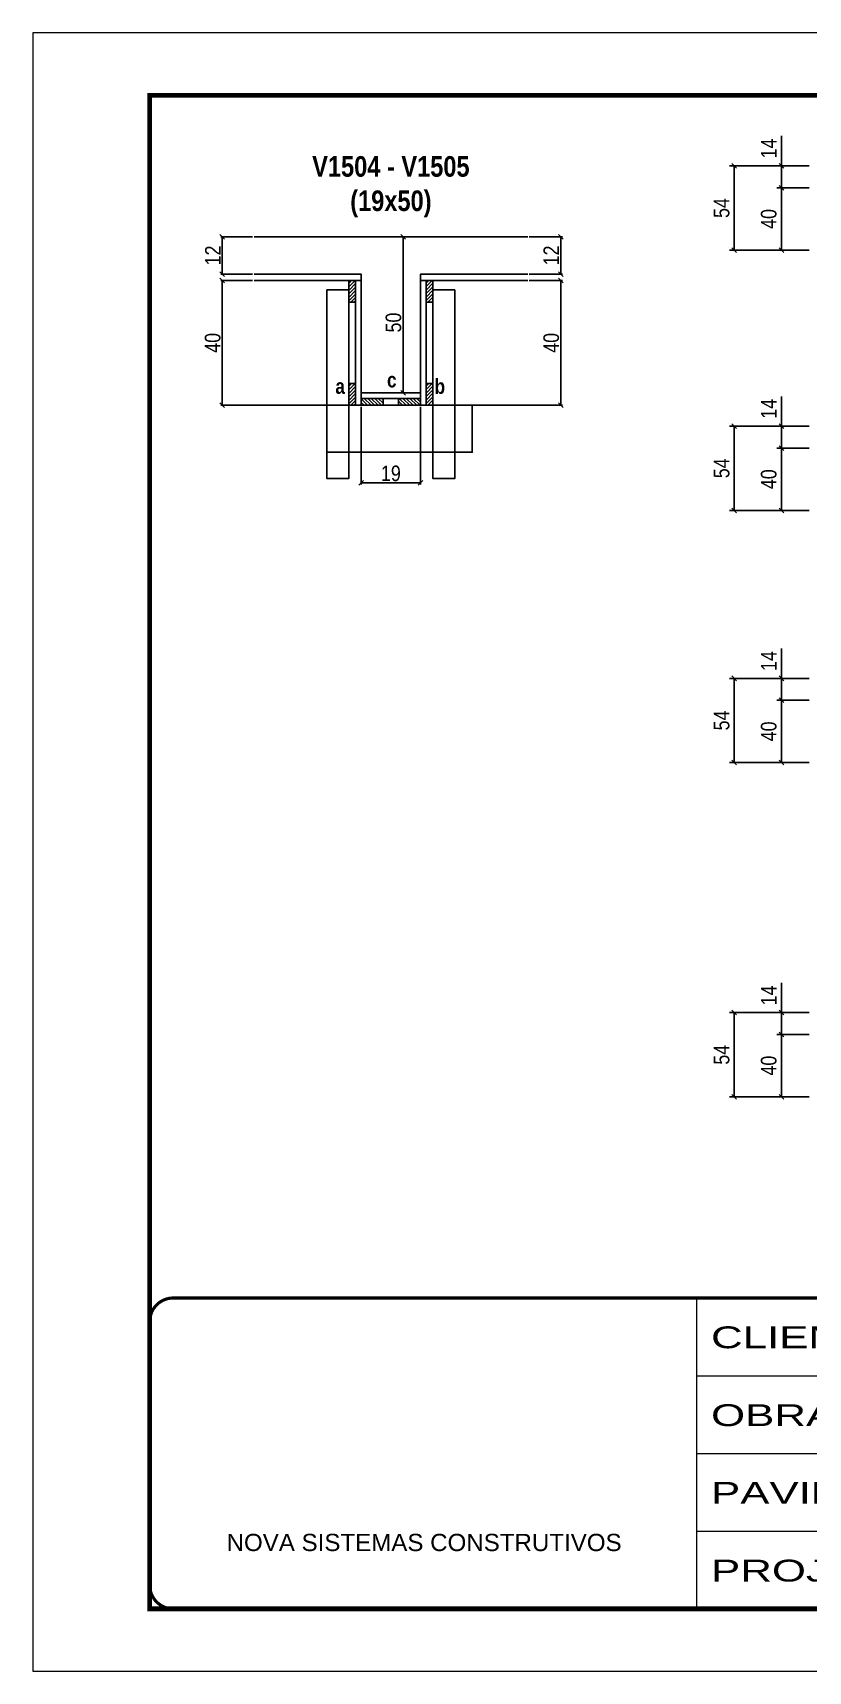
# Model space of a CAD drawing. Extents: x 3309 to 9563, y -2522 to 14608.
# Drawn here: x 3309 to 3806, y 11261 to 12311 of the extents above; entities that cross this region are included whole.
import ezdxf

# ---------------------------------------------------------------- set-up
doc = ezdxf.new("R2010")
doc.units = 0
doc.linetypes.add('CONTINUO', pattern=[0])
doc.linetypes.add('DASHED', pattern=[0.75, 0.5, -0.25])
for name, color, linetype, lineweight in [('CONCRETO', 251, 'Continuous', 25), ('Folhas', 255, 'Continuous', 9), ('SARRAFO DE PRESSAO', 251, 'DASHED', 9)]:
    doc.layers.add(name, color=color, linetype=linetype, lineweight=lineweight)
for name, color, linetype in [('COTA', 241, 'Continuous'), ('detalhes', 4, 'Continuous'), ('NOMENCLATURA', 7, 'Continuous'), ('Painéis', 200, 'Continuous'), ('SARR_2.2x7', 40, 'Continuous'), ('SARR_3.5x7', 81, 'Continuous')]:
    doc.layers.add(name, color=color, linetype=linetype)
doc.styles.add('ARIAL', font='arial.ttf')
doc.styles.add('COTA TECNICA', font='techl___.ttf', dxfattribs={"height": 10})
doc.styles.add('COTA TECNICA 2X', font='techl___.ttf', dxfattribs={"height": 10})
doc.styles.add('TECNICA', font='techb___.ttf', dxfattribs={"height": 10})
doc.styles.add('Tecnologia', font='')
doc.styles.get('Tecnologia').set_extended_font_data('Forgotten Futurist')
doc.dimstyles.new('PAINEL', dxfattribs={"dimtxt": 10, "dimasz": 3, "dimexe": 3, "dimexo": 3, "dimgap": 3, "dimtad": 1, "dimdec": 1, "dimzin": 12, "dimdsep": 46, "dimtxsty": 'COTA TECNICA', "dimblk1": 'OBLIQUE', "dimblk2": 'OBLIQUE', "dimsah": 1, "dimcen": 0.9, "dimclrd": 4, "dimclre": 4, "dimclrt": 240, "dimadec": 1, "dimazin": 3, "dimtfac": 1, "dimtdec": 1, "dimtmove": 0, "dimatfit": 3, "dimfxl": 1, "dimtolj": 1, "dimtzin": 12, "dimarcsym": 0})
doc.dimstyles.new('SECAO', dxfattribs={"dimscale": 0.333333, "dimtxt": 5, "dimasz": 9, "dimexe": 3, "dimexo": 3, "dimgap": 3, "dimtad": 1, "dimdec": 1, "dimlfac": 0.5, "dimzin": 12, "dimdsep": 46, "dimtxsty": 'COTA TECNICA 2X', "dimblk1": 'OBLIQUE', "dimblk2": 'OBLIQUE', "dimsah": 1, "dimcen": 0.9, "dimclrd": 4, "dimclre": 4, "dimclrt": 240, "dimadec": 1, "dimazin": 3, "dimtfac": 1, "dimtdec": 1, "dimtmove": 0, "dimatfit": 3, "dimfxl": 1, "dimtolj": 1, "dimtzin": 12, "dimarcsym": 0})
pattern_1 = [(135, (36755.4059, -111440.2027), (-1.122532015, -1.122532015), [])]
pattern_2 = [(45, (-120000.3024, -21083.5717), (-1.122532015, 1.122532015), [])]
pattern_3 = [(45, (-120000.3024, -21149.5717), (-1.122532015, 1.122532015), [])]

# ---------------------------------------------------------------- blocks, each defined once
blk = doc.blocks.new('9999999999')
at = {"color": 30, "linetype": 'CONTINUO'}
for p, q in [((98564.6, 34230.2), (98564.6, 34429.4)), ((98564.6, 34379.6), (99584, 34379.6)), ((98564.6, 34329.8), (99488, 34329.8)), ((98564.6, 34280), (99488, 34280))]:
    blk.add_line(p, q, dxfattribs=at)
at = {"color": 30, "linetype": 'CONTINUO', "const_width": 2}
blk.add_lwpolyline([(99584, 34230.2), (99584, 34414.4, 0.414214), (99569, 34429.4), (98229, 34429.4, 0.414214), (98214, 34414.4), (98214, 34245.2, 0.414214), (98229, 34230.2), (99584, 34230.2)], format="xyb", dxfattribs=at)
at = {"layer": 'Folhas'}
blk.add_lwpolyline([(98139, 34190.2), (99624, 34190.2), (99624, 35240.2), (98139, 35240.2)], close=True, dxfattribs=at)
at = {"layer": 'Folhas', "color": 30, "const_width": 3}
blk.add_lwpolyline([(98214, 34230.2), (99584, 34230.2), (99584, 35200.2), (98214, 35200.2)], close=True, dxfattribs=at)
at = {"color": 7, "linetype": 'Continuous', "ltscale": 5, "style": 'ARIAL'}
blk.add_text('NOVA SISTEMAS CONSTRUTIVOS', height=11.059, dxfattribs=at).set_placement((98263.2, 34267.2))
at = {"layer": 'Folhas', "color": 7, "style": 'Tecnologia', "width": 1.5}
for s, p in [('CLIENTE:', (98573.7, 34397.2)), ('OBRA:', (98573.7, 34347.3)), ('PAVIMENTO:', (98573.7, 34297.5)), ('PROJETO:', (98573.7, 34247.7))]:
    blk.add_text(s, height=14, dxfattribs=at).set_placement(p)
blk = doc.blocks.new('_Oblique')
at = {"color": 0, "linetype": 'ByBlock', "lineweight": -2}
blk.add_line((-0.5, -0.5), (0.5, 0.5), dxfattribs=at)
blk = doc.blocks.new('*D1613')
at = {"layer": 'COTA', "color": 4, "lineweight": -2, "transparency": 16777216}
for p, q in [((3519.9, 12071), (3519.9, 12021.2)), ((3557.9, 12071), (3557.9, 12021.2)), ((3557.9, 12022.2), (3519.9, 12022.2))]:
    blk.add_line(p, q, dxfattribs=at)
at = {"layer": 'Defpoints', "color": 0, "transparency": 16777216}
for p in [(3519.9, 12072), (3557.9, 12072), (3519.9, 12022.2)]:
    blk.add_point(p, dxfattribs=at)
at = {"layer": 'COTA', "color": 4, "lineweight": -2, "transparency": 16777216, "xscale": 3, "yscale": 3, "zscale": 3, "rotation": 180}
blk.add_blockref('_Oblique', (3519.9, 12022.2), dxfattribs=at)
at = {"layer": 'COTA', "color": 4, "lineweight": -2, "transparency": 16777216, "xscale": 3, "yscale": 3, "zscale": 3}
blk.add_blockref('_Oblique', (3557.9, 12022.2), dxfattribs=at)
at = {"layer": 'COTA', "color": 240, "transparency": 16777216, "insert": (3538.9, 12028.3), "char_height": 10, "attachment_point": 5, "style": 'COTA TECNICA 2X'}
blk.add_mtext('\\A1;19', dxfattribs=at)
blk = doc.blocks.new('*D1614')
at = {"layer": 'COTA', "color": 4, "lineweight": -2, "transparency": 16777216}
for p, q in [((3450.2, 12152), (3429.8, 12152)), ((3430.8, 12152), (3430.8, 12072)), ((3510.9, 12072), (3429.8, 12072))]:
    blk.add_line(p, q, dxfattribs=at)
at = {"layer": 'Defpoints', "color": 0, "transparency": 16777216}
for p in [(3451.2, 12152), (3430.8, 12072), (3511.9, 12072, 0)]:
    blk.add_point(p, dxfattribs=at)
at = {"layer": 'COTA', "color": 4, "lineweight": -2, "transparency": 16777216, "xscale": 3, "yscale": 3, "zscale": 3}
for p, rotation in [((3430.8, 12152), 90), ((3430.8, 12072), 270)]:
    blk.add_blockref('_Oblique', p, dxfattribs=dict(at, rotation=rotation))
at = {"layer": 'COTA', "color": 240, "transparency": 16777216, "insert": (3424.7, 12112), "char_height": 10, "attachment_point": 5, "rotation": 90, "style": 'COTA TECNICA 2X'}
blk.add_mtext('\\A1;40', dxfattribs=at)
blk = doc.blocks.new('*D1615')
at = {"layer": 'COTA', "color": 4, "lineweight": -2, "transparency": 16777216}
for p, q in [((3627.6, 12152), (3648.8, 12152)), ((3647.8, 12152), (3647.8, 12072)), ((3566.9, 12072), (3648.8, 12072))]:
    blk.add_line(p, q, dxfattribs=at)
at = {"layer": 'Defpoints', "color": 0, "transparency": 16777216}
for p in [(3626.6, 12152), (3565.9, 12072, 0), (3647.8, 12072)]:
    blk.add_point(p, dxfattribs=at)
at = {"layer": 'COTA', "color": 4, "lineweight": -2, "transparency": 16777216, "xscale": 3, "yscale": 3, "zscale": 3}
for p, rotation in [((3647.8, 12152), 90), ((3647.8, 12072), 270)]:
    blk.add_blockref('_Oblique', p, dxfattribs=dict(at, rotation=rotation))
at = {"layer": 'COTA', "color": 240, "transparency": 16777216, "insert": (3641.7, 12112), "char_height": 10, "attachment_point": 5, "rotation": 90, "style": 'COTA TECNICA 2X'}
blk.add_mtext('\\A1;40', dxfattribs=at)
blk = doc.blocks.new('*D1616')
at = {"layer": 'COTA', "color": 4, "lineweight": -2, "transparency": 16777216}
for p, q in [((3556.9, 12180), (3545.7, 12180)), ((3546.7, 12080), (3546.7, 12180)), ((3556.9, 12080), (3545.7, 12080))]:
    blk.add_line(p, q, dxfattribs=at)
at = {"layer": 'Defpoints', "color": 0, "transparency": 16777216}
for p in [(3546.7, 12180), (3557.9, 12180), (3557.9, 12080)]:
    blk.add_point(p, dxfattribs=at)
at = {"layer": 'COTA', "color": 4, "lineweight": -2, "transparency": 16777216, "xscale": 3, "yscale": 3, "zscale": 3}
for p, rotation in [((3546.7, 12180), 90), ((3546.7, 12080), 270)]:
    blk.add_blockref('_Oblique', p, dxfattribs=dict(at, rotation=rotation))
at = {"layer": 'COTA', "color": 240, "transparency": 16777216, "insert": (3540.6, 12125), "char_height": 10, "attachment_point": 5, "rotation": 90, "style": 'COTA TECNICA 2X'}
blk.add_mtext('\\A1;50', dxfattribs=at)
blk = doc.blocks.new('*D1617')
at = {"layer": 'COTA', "color": 4, "lineweight": -2, "transparency": 16777216}
for p, q in [((3627.6, 12180), (3648.8, 12180)), ((3647.8, 12156), (3647.8, 12180)), ((3627.6, 12156), (3648.8, 12156))]:
    blk.add_line(p, q, dxfattribs=at)
at = {"layer": 'Defpoints', "color": 0, "transparency": 16777216}
for p in [(3626.6, 12180), (3647.8, 12180), (3626.6, 12156)]:
    blk.add_point(p, dxfattribs=at)
at = {"layer": 'COTA', "color": 4, "lineweight": -2, "transparency": 16777216, "xscale": 3, "yscale": 3, "zscale": 3}
for p, rotation in [((3647.8, 12180), 90), ((3647.8, 12156), 270)]:
    blk.add_blockref('_Oblique', p, dxfattribs=dict(at, rotation=rotation))
at = {"layer": 'COTA', "color": 240, "transparency": 16777216, "insert": (3641.7, 12168), "char_height": 10, "attachment_point": 5, "rotation": 90, "style": 'COTA TECNICA 2X'}
blk.add_mtext('\\A1;12', dxfattribs=at)
blk = doc.blocks.new('*D1618')
at = {"layer": 'COTA', "color": 4, "lineweight": -2, "transparency": 16777216}
for p, q in [((3450.2, 12180), (3429.8, 12180)), ((3430.8, 12156), (3430.8, 12180)), ((3450.2, 12156), (3429.8, 12156))]:
    blk.add_line(p, q, dxfattribs=at)
at = {"layer": 'Defpoints', "color": 0, "transparency": 16777216}
for p in [(3430.8, 12180), (3451.2, 12180), (3451.2, 12156)]:
    blk.add_point(p, dxfattribs=at)
at = {"layer": 'COTA', "color": 4, "lineweight": -2, "transparency": 16777216, "xscale": 3, "yscale": 3, "zscale": 3}
for p, rotation in [((3430.8, 12180), 90), ((3430.8, 12156), 270)]:
    blk.add_blockref('_Oblique', p, dxfattribs=dict(at, rotation=rotation))
at = {"layer": 'COTA', "color": 240, "transparency": 16777216, "insert": (3424.8, 12168), "char_height": 10, "attachment_point": 5, "rotation": 90, "style": 'COTA TECNICA 2X'}
blk.add_mtext('\\A1;12', dxfattribs=at)
blk = doc.blocks.new('*D1622')
at = {"layer": 'COTA', "color": 4, "lineweight": -2, "transparency": 16777216}
for p, q in [((3789.2, 12225.4), (3789.2, 12244.6)), ((3806.9, 12225.4), (3786.2, 12225.4)), ((3789.2, 12211.4), (3789.2, 12225.4)), ((3806.9, 12211.4), (3786.2, 12211.4))]:
    blk.add_line(p, q, dxfattribs=at)
at = {"layer": 'Defpoints', "color": 0, "transparency": 16777216}
for p in [(3789.2, 12225.4), (3809.9, 12225.4), (3809.9, 12211.4)]:
    blk.add_point(p, dxfattribs=at)
at = {"layer": 'COTA', "color": 4, "lineweight": -2, "transparency": 16777216, "xscale": 3, "yscale": 3, "zscale": 3}
for p, rotation in [((3789.2, 12225.4), 90), ((3789.2, 12211.4), 270)]:
    blk.add_blockref('_Oblique', p, dxfattribs=dict(at, rotation=rotation))
at = {"layer": 'COTA', "color": 240, "transparency": 16777216, "insert": (3781.1, 12236.5), "char_height": 10, "attachment_point": 5, "rotation": 90, "style": 'COTA TECNICA'}
blk.add_mtext('\\A1;14', dxfattribs=at)
blk = doc.blocks.new('*D1623')
at = {"layer": 'COTA', "color": 4, "lineweight": -2, "transparency": 16777216}
for p, q in [((3806.9, 12211.4), (3786.2, 12211.4)), ((3789.2, 12211.4), (3789.2, 12171.4)), ((3806.9, 12171.4), (3786.2, 12171.4))]:
    blk.add_line(p, q, dxfattribs=at)
at = {"layer": 'Defpoints', "color": 0, "transparency": 16777216}
for p in [(3809.9, 12211.4), (3789.2, 12171.4), (3809.9, 12171.4)]:
    blk.add_point(p, dxfattribs=at)
at = {"layer": 'COTA', "color": 4, "lineweight": -2, "transparency": 16777216, "xscale": 3, "yscale": 3, "zscale": 3}
for p, rotation in [((3789.2, 12211.4), 90), ((3789.2, 12171.4), 270)]:
    blk.add_blockref('_Oblique', p, dxfattribs=dict(at, rotation=rotation))
at = {"layer": 'COTA', "color": 240, "transparency": 16777216, "insert": (3781.1, 12191.4), "char_height": 10, "attachment_point": 5, "rotation": 90, "style": 'COTA TECNICA'}
blk.add_mtext('\\A1;40', dxfattribs=at)
blk = doc.blocks.new('*D1624')
at = {"layer": 'COTA', "color": 4, "lineweight": -2, "transparency": 16777216}
for p, q in [((3806.9, 12225.4), (3756, 12225.4)), ((3759, 12171.4), (3759, 12225.4)), ((3806.9, 12171.4), (3756, 12171.4))]:
    blk.add_line(p, q, dxfattribs=at)
at = {"layer": 'Defpoints', "color": 0, "transparency": 16777216}
for p in [(3759, 12225.4), (3809.9, 12225.4), (3809.9, 12171.4)]:
    blk.add_point(p, dxfattribs=at)
at = {"layer": 'COTA', "color": 4, "lineweight": -2, "transparency": 16777216, "xscale": 3, "yscale": 3, "zscale": 3}
for p, rotation in [((3759, 12225.4), 90), ((3759, 12171.4), 270)]:
    blk.add_blockref('_Oblique', p, dxfattribs=dict(at, rotation=rotation))
at = {"layer": 'COTA', "color": 240, "transparency": 16777216, "insert": (3750.9, 12198.4), "char_height": 10, "attachment_point": 5, "rotation": 90, "style": 'COTA TECNICA'}
blk.add_mtext('\\A1;54', dxfattribs=at)
blk = doc.blocks.new('*D1625')
at = {"layer": 'COTA', "color": 4, "lineweight": -2, "transparency": 16777216}
for p, q in [((3806.9, 12044.6), (3786.2, 12044.6)), ((3789.2, 12004.6), (3789.2, 12044.6)), ((3806.9, 12004.6), (3786.2, 12004.6))]:
    blk.add_line(p, q, dxfattribs=at)
at = {"layer": 'Defpoints', "color": 0, "transparency": 16777216}
for p in [(3789.2, 12044.6), (3809.9, 12044.6), (3809.9, 12004.6)]:
    blk.add_point(p, dxfattribs=at)
at = {"layer": 'COTA', "color": 4, "lineweight": -2, "transparency": 16777216, "xscale": 3, "yscale": 3, "zscale": 3}
for p, rotation in [((3789.2, 12044.6), 90), ((3789.2, 12004.6), 270)]:
    blk.add_blockref('_Oblique', p, dxfattribs=dict(at, rotation=rotation))
at = {"layer": 'COTA', "color": 240, "transparency": 16777216, "insert": (3781.1, 12024.6), "char_height": 10, "attachment_point": 5, "rotation": 90, "style": 'COTA TECNICA'}
blk.add_mtext('\\A1;40', dxfattribs=at)
blk = doc.blocks.new('*D1627')
at = {"layer": 'COTA', "color": 4, "lineweight": -2, "transparency": 16777216}
for p, q in [((3789.2, 12058.6), (3789.2, 12077.7)), ((3806.9, 12058.6), (3786.2, 12058.6)), ((3789.2, 12044.6), (3789.2, 12058.6)), ((3806.9, 12044.6), (3786.2, 12044.6))]:
    blk.add_line(p, q, dxfattribs=at)
at = {"layer": 'Defpoints', "color": 0, "transparency": 16777216}
for p in [(3789.2, 12058.6), (3809.9, 12058.6), (3809.9, 12044.6)]:
    blk.add_point(p, dxfattribs=at)
at = {"layer": 'COTA', "color": 4, "lineweight": -2, "transparency": 16777216, "xscale": 3, "yscale": 3, "zscale": 3}
for p, rotation in [((3789.2, 12058.6), 90), ((3789.2, 12044.6), 270)]:
    blk.add_blockref('_Oblique', p, dxfattribs=dict(at, rotation=rotation))
at = {"layer": 'COTA', "color": 240, "transparency": 16777216, "insert": (3781.1, 12069.7), "char_height": 10, "attachment_point": 5, "rotation": 90, "style": 'COTA TECNICA'}
blk.add_mtext('\\A1;14', dxfattribs=at)
blk = doc.blocks.new('*D1628')
at = {"layer": 'COTA', "color": 4, "lineweight": -2, "transparency": 16777216}
for p, q in [((3806.9, 12058.6), (3756, 12058.6)), ((3759, 12004.6), (3759, 12058.6)), ((3806.9, 12004.6), (3756, 12004.6))]:
    blk.add_line(p, q, dxfattribs=at)
at = {"layer": 'Defpoints', "color": 0, "transparency": 16777216}
for p in [(3759, 12058.6), (3809.9, 12058.6), (3809.9, 12004.6)]:
    blk.add_point(p, dxfattribs=at)
at = {"layer": 'COTA', "color": 4, "lineweight": -2, "transparency": 16777216, "xscale": 3, "yscale": 3, "zscale": 3}
for p, rotation in [((3759, 12058.6), 90), ((3759, 12004.6), 270)]:
    blk.add_blockref('_Oblique', p, dxfattribs=dict(at, rotation=rotation))
at = {"layer": 'COTA', "color": 240, "transparency": 16777216, "insert": (3750.9, 12031.6), "char_height": 10, "attachment_point": 5, "rotation": 90, "style": 'COTA TECNICA'}
blk.add_mtext('\\A1;54', dxfattribs=at)
blk = doc.blocks.new('*D1636')
at = {"layer": 'COTA', "color": 4, "lineweight": -2, "transparency": 16777216}
for p, q in [((3789.2, 11897), (3789.2, 11916.2)), ((3806.9, 11897), (3786.2, 11897)), ((3789.2, 11883), (3789.2, 11897)), ((3806.9, 11883), (3786.2, 11883))]:
    blk.add_line(p, q, dxfattribs=at)
at = {"layer": 'Defpoints', "color": 0, "transparency": 16777216}
for p in [(3789.2, 11897), (3809.9, 11897), (3809.9, 11883)]:
    blk.add_point(p, dxfattribs=at)
at = {"layer": 'COTA', "color": 4, "lineweight": -2, "transparency": 16777216, "xscale": 3, "yscale": 3, "zscale": 3}
for p, rotation in [((3789.2, 11897), 90), ((3789.2, 11883), 270)]:
    blk.add_blockref('_Oblique', p, dxfattribs=dict(at, rotation=rotation))
at = {"layer": 'COTA', "color": 240, "transparency": 16777216, "insert": (3781.1, 11908.1), "char_height": 10, "attachment_point": 5, "rotation": 90, "style": 'COTA TECNICA'}
blk.add_mtext('\\A1;14', dxfattribs=at)
blk = doc.blocks.new('*D1637')
at = {"layer": 'COTA', "color": 4, "lineweight": -2, "transparency": 16777216}
for p, q in [((3806.9, 11883), (3786.2, 11883)), ((3789.2, 11883), (3789.2, 11843)), ((3806.9, 11843), (3786.2, 11843))]:
    blk.add_line(p, q, dxfattribs=at)
at = {"layer": 'Defpoints', "color": 0, "transparency": 16777216}
for p in [(3809.9, 11883), (3789.2, 11843), (3809.9, 11843)]:
    blk.add_point(p, dxfattribs=at)
at = {"layer": 'COTA', "color": 4, "lineweight": -2, "transparency": 16777216, "xscale": 3, "yscale": 3, "zscale": 3}
for p, rotation in [((3789.2, 11883), 90), ((3789.2, 11843), 270)]:
    blk.add_blockref('_Oblique', p, dxfattribs=dict(at, rotation=rotation))
at = {"layer": 'COTA', "color": 240, "transparency": 16777216, "insert": (3781.1, 11863), "char_height": 10, "attachment_point": 5, "rotation": 90, "style": 'COTA TECNICA'}
blk.add_mtext('\\A1;40', dxfattribs=at)
blk = doc.blocks.new('*D1638')
at = {"layer": 'COTA', "color": 4, "lineweight": -2, "transparency": 16777216}
for p, q in [((3806.9, 11897), (3756, 11897)), ((3759, 11843), (3759, 11897)), ((3806.9, 11843), (3756, 11843))]:
    blk.add_line(p, q, dxfattribs=at)
at = {"layer": 'Defpoints', "color": 0, "transparency": 16777216}
for p in [(3759, 11897), (3809.9, 11897), (3809.9, 11843)]:
    blk.add_point(p, dxfattribs=at)
at = {"layer": 'COTA', "color": 4, "lineweight": -2, "transparency": 16777216, "xscale": 3, "yscale": 3, "zscale": 3}
for p, rotation in [((3759, 11897), 90), ((3759, 11843), 270)]:
    blk.add_blockref('_Oblique', p, dxfattribs=dict(at, rotation=rotation))
at = {"layer": 'COTA', "color": 240, "transparency": 16777216, "insert": (3750.9, 11870), "char_height": 10, "attachment_point": 5, "rotation": 90, "style": 'COTA TECNICA'}
blk.add_mtext('\\A1;54', dxfattribs=at)
blk = doc.blocks.new('*D1646')
at = {"layer": 'COTA', "color": 4, "lineweight": -2, "transparency": 16777216}
for p, q in [((3789.2, 11682.8), (3789.2, 11701.9)), ((3806.9, 11682.8), (3786.2, 11682.8)), ((3789.2, 11668.8), (3789.2, 11682.8)), ((3806.9, 11668.8), (3786.2, 11668.8))]:
    blk.add_line(p, q, dxfattribs=at)
at = {"layer": 'Defpoints', "color": 0, "transparency": 16777216}
for p in [(3789.2, 11682.8), (3809.9, 11682.8), (3809.9, 11668.8)]:
    blk.add_point(p, dxfattribs=at)
at = {"layer": 'COTA', "color": 4, "lineweight": -2, "transparency": 16777216, "xscale": 3, "yscale": 3, "zscale": 3}
for p, rotation in [((3789.2, 11682.8), 90), ((3789.2, 11668.8), 270)]:
    blk.add_blockref('_Oblique', p, dxfattribs=dict(at, rotation=rotation))
at = {"layer": 'COTA', "color": 240, "transparency": 16777216, "insert": (3781.1, 11693.8), "char_height": 10, "attachment_point": 5, "rotation": 90, "style": 'COTA TECNICA'}
blk.add_mtext('\\A1;14', dxfattribs=at)
blk = doc.blocks.new('*D1647')
at = {"layer": 'COTA', "color": 4, "lineweight": -2, "transparency": 16777216}
for p, q in [((3806.9, 11668.8), (3786.2, 11668.8)), ((3789.2, 11668.8), (3789.2, 11628.8)), ((3806.9, 11628.8), (3786.2, 11628.8))]:
    blk.add_line(p, q, dxfattribs=at)
at = {"layer": 'Defpoints', "color": 0, "transparency": 16777216}
for p in [(3809.9, 11668.8), (3789.2, 11628.8), (3809.9, 11628.8)]:
    blk.add_point(p, dxfattribs=at)
at = {"layer": 'COTA', "color": 4, "lineweight": -2, "transparency": 16777216, "xscale": 3, "yscale": 3, "zscale": 3}
for p, rotation in [((3789.2, 11668.8), 90), ((3789.2, 11628.8), 270)]:
    blk.add_blockref('_Oblique', p, dxfattribs=dict(at, rotation=rotation))
at = {"layer": 'COTA', "color": 240, "transparency": 16777216, "insert": (3781.1, 11648.8), "char_height": 10, "attachment_point": 5, "rotation": 90, "style": 'COTA TECNICA'}
blk.add_mtext('\\A1;40', dxfattribs=at)
blk = doc.blocks.new('*D1648')
at = {"layer": 'COTA', "color": 4, "lineweight": -2, "transparency": 16777216}
for p, q in [((3806.9, 11682.8), (3756, 11682.8)), ((3759, 11628.8), (3759, 11682.8)), ((3806.9, 11628.8), (3756, 11628.8))]:
    blk.add_line(p, q, dxfattribs=at)
at = {"layer": 'Defpoints', "color": 0, "transparency": 16777216}
for p in [(3759, 11682.8), (3809.9, 11682.8), (3809.9, 11628.8)]:
    blk.add_point(p, dxfattribs=at)
at = {"layer": 'COTA', "color": 4, "lineweight": -2, "transparency": 16777216, "xscale": 3, "yscale": 3, "zscale": 3}
for p, rotation in [((3759, 11682.8), 90), ((3759, 11628.8), 270)]:
    blk.add_blockref('_Oblique', p, dxfattribs=dict(at, rotation=rotation))
at = {"layer": 'COTA', "color": 240, "transparency": 16777216, "insert": (3750.9, 11655.8), "char_height": 10, "attachment_point": 5, "rotation": 90, "style": 'COTA TECNICA'}
blk.add_mtext('\\A1;54', dxfattribs=at)

msp = doc.modelspace()

# ---------------------------------------------------------------- hatches: boundary and pattern name
at = {"layer": 'SARR_2.2x7'}
h = msp.add_hatch(dxfattribs=at)
h.set_pattern_fill('ANSI31', color=256, scale=0.5)
h.set_pattern_definition(pattern_2)
h.paths.add_polyline_path([(3511.87, 12137.97), (3516.27, 12137.97), (3516.27, 12151.97), (3511.87, 12151.97)])
h = msp.add_hatch(dxfattribs=at)
h.set_pattern_fill('ANSI31', color=256, scale=0.5)
h.set_pattern_definition(pattern_2)
h.paths.add_polyline_path([(3565.87, 12137.97), (3561.47, 12137.97), (3561.47, 12151.97), (3565.87, 12151.97)])
h = msp.add_hatch(dxfattribs=at)
h.set_pattern_fill('ANSI31', color=256, scale=0.5)
h.set_pattern_definition(pattern_3)
h.paths.add_polyline_path([(3511.87, 12071.97), (3516.27, 12071.97), (3516.27, 12085.97), (3511.87, 12085.97)])
h = msp.add_hatch(dxfattribs=at)
h.set_pattern_fill('ANSI31', color=256, scale=0.5)
h.set_pattern_definition(pattern_3)
h.paths.add_polyline_path([(3565.87, 12071.97), (3561.47, 12071.97), (3561.47, 12085.97), (3565.87, 12085.97)])
h = msp.add_hatch(dxfattribs=at)
h.set_pattern_fill('ANSI31', color=256, scale=0.5, angle=90)
h.set_pattern_definition(pattern_1)
h.paths.add_polyline_path([(3533.87, 12071.97), (3533.87, 12076.37), (3519.87, 12076.37), (3519.87, 12071.97)])
h = msp.add_hatch(dxfattribs=at)
h.set_pattern_fill('ANSI31', color=256, scale=0.5, angle=90)
h.set_pattern_definition(pattern_1)
h.paths.add_polyline_path([(3543.87, 12076.37), (3543.87, 12071.97), (3557.87, 12071.97), (3557.87, 12076.37)])

# ---------------------------------------------------------------- linework, layer by layer
at = {"layer": 'CONCRETO', "linetype": 'Continuous'}
msp.add_line((3626.57, 12179.97), (3451.17, 12179.97), dxfattribs=at)
at = {"layer": 'Painéis', "linetype": 'Continuous', "elevation": 0}
for points in [[(3451.17, 12151.97), (3519.87, 12151.97), (3519.87, 12155.97), (3451.17, 12155.97)], [(3626.57, 12151.97), (3557.87, 12151.97), (3557.87, 12155.97), (3626.57, 12155.97)]]:
    msp.add_lwpolyline(points, dxfattribs=at)
at = {"layer": 'Painéis', "linetype": 'Continuous'}
for points in [[(3516.27, 12071.97), (3516.27, 12151.97), (3519.87, 12151.97), (3519.87, 12071.97)], [(3561.47, 12071.97), (3561.47, 12151.97), (3557.87, 12151.97), (3557.87, 12071.97)], [(3557.87, 12079.97), (3519.87, 12079.97), (3519.87, 12076.37), (3557.87, 12076.37)]]:
    msp.add_lwpolyline(points, close=True, dxfattribs=at)
at = {"layer": 'SARR_2.2x7'}
for points in [[(3516.27, 12151.97), (3516.27, 12137.97), (3511.87, 12137.97), (3511.87, 12151.97)], [(3561.47, 12151.97), (3561.47, 12137.97), (3565.87, 12137.97), (3565.87, 12151.97)], [(3516.27, 12085.97), (3516.27, 12071.97), (3511.87, 12071.97), (3511.87, 12085.97)], [(3561.47, 12085.97), (3561.47, 12071.97), (3565.87, 12071.97), (3565.87, 12085.97)], [(3519.87, 12076.37), (3533.87, 12076.37), (3533.87, 12071.97), (3519.87, 12071.97)], [(3557.87, 12076.37), (3543.87, 12076.37), (3543.87, 12071.97), (3557.87, 12071.97)]]:
    msp.add_lwpolyline(points, close=True, dxfattribs=at)
at = {"layer": 'SARR_3.5x7'}
for points in [[(3511.87, 12145.97), (3497.87, 12145.97), (3497.87, 12024.99), (3511.87, 12024.99)], [(3565.87, 12145.97), (3579.87, 12145.97), (3579.87, 12024.99), (3565.87, 12024.99)], [(3497.87, 12071.97), (3591.05, 12071.97), (3591.05, 12041.88), (3497.87, 12041.88)]]:
    msp.add_lwpolyline(points, close=True, dxfattribs=at)

# ---------------------------------------------------------------- block references
at = {"layer": 'SARRAFO DE PRESSAO', "color": 6, "linetype": 'ByBlock'}
msp.add_blockref('9999999999', (-94829.61, -22929.5), dxfattribs=at)

# ---------------------------------------------------------------- texts
at = {"layer": 'detalhes', "style": 'TECNICA'}
for s, p in [('a', (3503.35, 12079.33)), ('c', (3536.41, 12083.44)), ('b', (3566.91, 12079.32))]:
    msp.add_text(s, height=9.6, dxfattribs=at).set_placement(p)
at = {"layer": 'NOMENCLATURA', "insert": (3538.9, 12231.66), "char_height": 13.2, "attachment_point": 2, "style": 'TECNICA'}
msp.add_mtext_dynamic_manual_height_columns('V1504 - V1505\\P(19x50)', width=300.2766, gutter_width=1, heights=[0], dxfattribs=at)

# ---------------------------------------------------------------- dimensions: what is measured, and where the dimension line sits
at = {"layer": 'COTA'}
for base, p1, p2, dimstyle, picture, middle in [((3789.22, 12225.44), (3809.9, 12211.44), (3809.9, 12225.44), 'PAINEL', '*D1622', (3781.15, 12236.5)), ((3758.99, 12225.44), (3809.9, 12171.44), (3809.9, 12225.44), 'PAINEL', '*D1624', (3750.88, 12198.44)), ((3789.22, 12171.44), (3809.9, 12211.44), (3809.9, 12171.44), 'PAINEL', '*D1623', (3781.12, 12191.44)), ((3430.82, 12179.97), (3451.17, 12155.97), (3451.17, 12179.97), 'SECAO', '*D1618', (3424.76, 12167.97)), ((3647.79, 12179.97), (3626.57, 12155.97), (3626.57, 12179.97), 'SECAO', '*D1617', (3641.73, 12167.97)), ((3430.82, 12071.97, 0), (3451.17, 12151.97), (3511.87, 12071.97), 'SECAO', '*D1614', (3424.72, 12111.97, 0)), ((3647.79, 12071.97, 0), (3626.57, 12151.97), (3565.87, 12071.97), 'SECAO', '*D1615', (3641.68, 12111.97, 0)), ((3789.22, 12058.61), (3809.9, 12044.61), (3809.9, 12058.61), 'PAINEL', '*D1627', (3781.15, 12069.67)), ((3758.99, 12058.61), (3809.9, 12004.61), (3809.9, 12058.61), 'PAINEL', '*D1628', (3750.88, 12031.61)), ((3789.22, 12044.61), (3809.9, 12004.61), (3809.9, 12044.61), 'PAINEL', '*D1625', (3781.12, 12024.61)), ((3789.22, 11897.04), (3809.9, 11883.04), (3809.9, 11897.04), 'PAINEL', '*D1636', (3781.15, 11908.1)), ((3758.99, 11897.04), (3809.9, 11843.04), (3809.9, 11897.04), 'PAINEL', '*D1638', (3750.88, 11870.04)), ((3789.22, 11843.04), (3809.9, 11883.04), (3809.9, 11843.04), 'PAINEL', '*D1637', (3781.12, 11863.04)), ((3789.22, 11682.75), (3809.9, 11668.75), (3809.9, 11682.75), 'PAINEL', '*D1646', (3781.15, 11693.81)), ((3758.99, 11682.75), (3809.9, 11628.75), (3809.9, 11682.75), 'PAINEL', '*D1648', (3750.88, 11655.75)), ((3789.22, 11628.75), (3809.9, 11668.75), (3809.9, 11628.75), 'PAINEL', '*D1647', (3781.12, 11648.75))]:
    dim = msp.add_linear_dim(base=base, p1=p1, p2=p2, angle=90, dimstyle=dimstyle, dxfattribs=at)
    dim.commit()
    dim.dimension.update_dxf_attribs({"geometry": picture, "text_midpoint": middle})
for base, p1, p2, angle, picture, middle in [((3546.69, 12179.97), (3557.87, 12079.97), (3557.87, 12179.97), 90, '*D1616', (3546.69, 12124.97)), ((3519.87, 12022.22), (3557.87, 12071.97), (3519.87, 12071.97), 180, '*D1613', (3538.87, 12022.22))]:
    dim = msp.add_linear_dim(base=base, p1=p1, p2=p2, angle=angle, dimstyle='SECAO', dxfattribs=at)
    dim.commit()
    dim.dimension.update_dxf_attribs({"geometry": picture, "text_midpoint": middle, "dimtype": 160})

doc.saveas('drawing.dxf')
